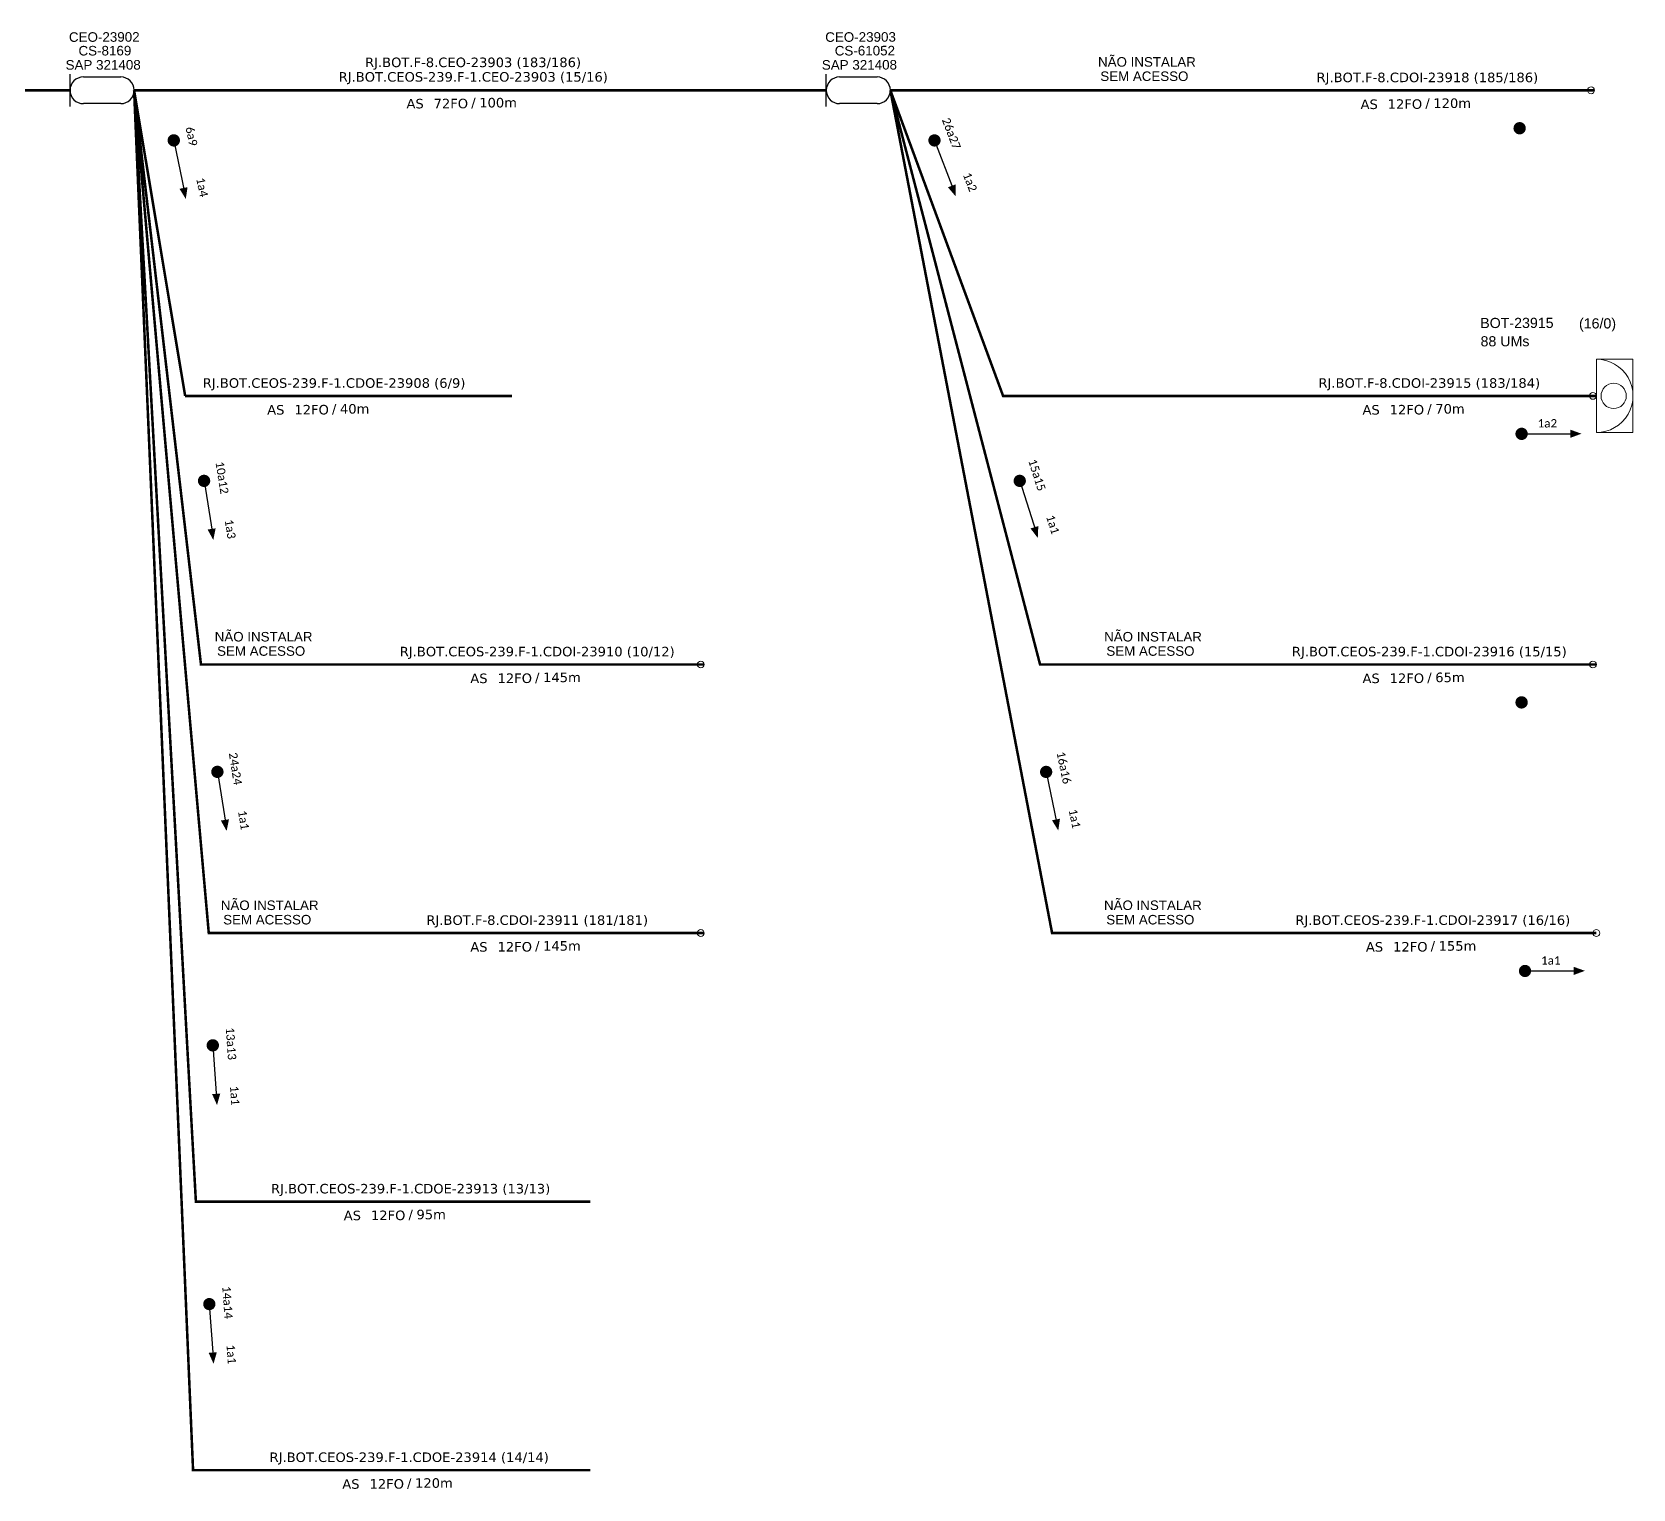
# Model space of a CAD drawing. Header units: metres. Extents: x 0 to 841, y 0 to 594.
# Drawn here: x 269.3 to 417, y 179.7 to 314.2 of the extents above; entities that cross this region are included whole.
import ezdxf
from ezdxf.enums import TextEntityAlignment as Align

# ---------------------------------------------------------------- set-up
doc = ezdxf.new("R2010")
doc.units = ezdxf.units.M
for name, color, linetype, lineweight in [("20.0-LEGENDA DOS CDO'S", 1, 'Continuous', 0), ('20.2-CDO_POSTE', 1, 'Continuous', 5), ('40.1-ETIQUETAS', 1, 'Continuous', 20)]:
    doc.layers.add(name, color=color, linetype=linetype, lineweight=lineweight)
for name, color, linetype in [('20.4-CEOS', 1, 'Continuous'), ('CAP a instalar', 1, 'Continuous'), ('SETA', 7, 'Continuous')]:
    doc.layers.add(name, color=color, linetype=linetype)
doc.styles.add('ARIAL', font='arial.ttf')
doc.styles.add('siredit', font='verdana.ttf')
doc.styles.get("Standard").update_dxf_attribs({"font": 'arial.ttf'})
doc.linetypes.add('FENCELINE1', pattern='A,0.25,-0.1,[133,ltypeshp.shx,S=0.1,R=0,X=-0.1,Y=0],-0.1,1', length=1.45)

# ---------------------------------------------------------------- blocks, each defined once
blk = doc.blocks.new('CDOE-TEXTO PADRÃO')
at = {"layer": "20.0-LEGENDA DOS CDO'S", "color": 0, "style": 'ARIAL'}
for tag, p in [('CDO_N', (0.49, 7.39)), ('CORDOALHA', (0.5, 4.33)), ('SAP', (0.51, 1.67)), ('SPLITER_1', (0.59, -0.91)), ('SPLITER_2', (0.6, -3.55)), ('(XX-XX_F)S', (0.54, -8.29)), ('(XX-XX_L)S', (0.55, -10.83)), ('UMS', (0.55, -13.15))]:
    blk.add_attdef(tag, p, '', height=1.7, rotation=0.118, dxfattribs=at)
blk.add_attdef('FIBRAS_UTILIZADAS', text='', height=1.7, rotation=0.118, dxfattribs=at).set_placement((19.77, 7.43), align=Align.CENTER)
blk = doc.blocks.new('ETIQUETA_RS5F')
at = {"layer": '40.1-ETIQUETAS', "color": 0, "style": 'siredit'}
blk.add_text('/', height=1.5, dxfattribs=at).set_placement((1.55, -1.95), align=Align.MIDDLE_RIGHT)
for tag, p in [('ETIQUETA_R_SECUNDARIA', (1.18, 2.1)), ('ETIQUETA_R_PRIMARIA', (1.18, 4.1)), ('F_ATIVAS/F_MORTAS', (1.11, -4.24))]:
    blk.add_attdef(tag, text='', height=1.5, dxfattribs=at).set_placement(p, align=Align.MIDDLE_CENTER)
for tag, p in [('TIPO_CABO', (-6.62, -2.12)), ('CAP_CABO', (0.37, -2.09))]:
    blk.add_attdef(tag, text='', height=1.5, dxfattribs=at).set_placement(p, align=Align.MIDDLE_RIGHT)
blk.add_attdef('METROS', text='', height=1.5, dxfattribs=at).set_placement((2.11, -1.95), align=Align.MIDDLE_LEFT)
for tag, p in [('FUSÃO_1', (0.82, -8.39)), ('FUSÃO_2', (0.82, -10.6)), ('FUSÃO_3', (0.82, -12.93)), ('FUSÃO_4', (0.82, -15.14)), ('FUSÃO_5', (0.82, -17.16))]:
    blk.add_attdef(tag, text='', height=1.5, dxfattribs=at).set_placement(p, align=Align.CENTER)

msp = doc.modelspace()

# ---------------------------------------------------------------- linework, layer by layer
at = {"const_width": 0.567, "elevation": 1.01}
for points in [[(406.23, 305.3, 1), (406.8, 305.3, 1)], [(406.41, 277.1, 1), (406.98, 277.1, 1)], [(406.41, 252.32, 1), (406.98, 252.32, 1)], [(406.73, 227.54, 1), (407.29, 227.54, 1)]]:
    msp.add_lwpolyline(points, format="xyb", close=True, dxfattribs=at)
at = {"const_width": 0.567}
for points in [[(282.29, 304.46, -1), (282.41, 303.9, -1)], [(352.43, 304.44, -1), (352.63, 303.91, -1)], [(285.1, 273.04, -1), (285.19, 272.48, -1)], [(360.31, 273.03, -1), (360.48, 272.49, -1)], [(286.33, 246.19, -1), (286.42, 245.63, -1)], [(362.77, 246.18, -1), (362.89, 245.63, -1)], [(285.93, 220.96, -1), (285.97, 220.39, -1)], [(285.61, 197.08, -1), (285.65, 196.52, -1)]]:
    msp.add_lwpolyline(points, format="xyb", close=True, dxfattribs=at)
at = {"layer": '20.4-CEOS', "color": 7}
for p, q in [((272.78, 307.31, 1.01), (272.78, 310.28, 1.01)), ((274.01, 310.03, 1.01), (277.46, 310.03, 1.01)), ((277.46, 307.57, 1.01), (274.01, 307.57, 1.01))]:
    msp.add_line(p, q, dxfattribs=at)
at = {"layer": '20.4-CEOS', "color": 5}
for p, q in [((342.55, 307.31, 1.01), (342.55, 310.28, 1.01)), ((343.78, 310.03, 1.01), (347.23, 310.03, 1.01)), ((347.23, 307.57, 1.01), (343.78, 307.57, 1.01))]:
    msp.add_line(p, q, dxfattribs=at)
at = {"layer": '20.4-CEOS', "color": 7}
for centre, start, end in [((274.01, 308.8, 1.01), 90, 270), ((277.46, 308.8, 1.01), 270, 90)]:
    msp.add_arc(centre, 1.23, start, end, dxfattribs=at)
at = {"layer": '20.4-CEOS', "color": 5}
for centre, start, end in [((343.78, 308.8, 1.01), 90, 270), ((347.23, 308.8, 1.01), 270, 90)]:
    msp.add_arc(centre, 1.23, start, end, dxfattribs=at)
at = {"layer": '40.1-ETIQUETAS', "color": 1}
msp.add_line((413.59, 277.23, 1.01), (413.59, 283.98, 1.01), dxfattribs=at)
at = {"layer": '40.1-ETIQUETAS', "color": 1, "elevation": 1.01}
msp.add_lwpolyline([(413.59, 283.98), (416.97, 283.98), (416.97, 277.21), (413.59, 277.21)], close=True, dxfattribs=at)
at = {"layer": '40.1-ETIQUETAS', "color": 8}
for centre in [(413.1, 308.8, 1.01), (330.97, 255.82, 1.01), (413.28, 255.82, 1.01), (330.97, 231.04, 1.01), (413.59, 231.04, 1.01)]:
    msp.add_ellipse(centre, major_axis=(-0.221, 0.221), ratio=1, start_param=2.356194490191767, end_param=8.639379797371353, dxfattribs=at)
at = {"layer": '40.1-ETIQUETAS', "color": 1}
for centre, major_axis, start_param, end_param in [((413.59, 280.6, 1.01), (-2.39, 2.39), 2.356194, 5.497787), ((413.28, 280.6, 1.01), (-0.221, 0.221), 2.356194490191767, 8.639379797371353), ((415.19, 280.6, 1.01), (0.823, 0.823), 3.926991, 10.210176)]:
    msp.add_ellipse(centre, major_axis=major_axis, ratio=1, start_param=start_param, end_param=end_param, dxfattribs=at)
at = {"layer": 'CAP a instalar', "color": 7, "linetype": 'FENCELINE1', "ltscale": 7, "const_width": 0.235, "elevation": 1.01}
for points in [[(214.74, 308.8), (272.78, 308.8)], [(278.69, 308.8), (342.55, 308.8)], [(278.69, 308.8), (283.4, 280.6)], [(278.69, 308.8), (284.39, 206.26), (320.77, 206.26)], [(278.69, 308.8), (284.13, 181.48), (320.77, 181.48)], [(313.55, 280.6), (283.4, 280.6)]]:
    msp.add_lwpolyline(points, dxfattribs=at)
at = {"layer": 'CAP a instalar', "color": 8, "linetype": 'FENCELINE1', "ltscale": 7, "const_width": 0.235, "elevation": 1.01}
for points in [[(278.69, 308.8), (284.86, 255.82), (331.29, 255.82)], [(278.69, 308.8), (285.58, 231.04), (331.29, 231.04)], [(348.46, 308.8), (362.27, 255.82), (413.59, 255.82)], [(348.46, 308.8), (363.38, 231.04), (413.59, 231.04)], [(348.46, 308.8), (413.41, 308.8)]]:
    msp.add_lwpolyline(points, dxfattribs=at)
at = {"layer": 'CAP a instalar', "color": 1, "linetype": 'FENCELINE1', "ltscale": 7, "const_width": 0.235, "elevation": 1.01}
msp.add_lwpolyline([(348.46, 308.8), (358.86, 280.6), (413.59, 280.6)], dxfattribs=at)
at = {"layer": 'SETA'}
for points in [[(282.35, 304.18), (283.34, 299.4)], [(352.53, 304.18), (354.27, 299.62)], [(285.15, 272.76), (285.91, 267.94)], [(360.4, 272.76), (361.87, 268.11)], [(286.38, 245.91), (287.14, 241.09)], [(362.83, 245.91), (363.83, 241.13)], [(285.95, 220.68), (286.3, 215.81)], [(285.63, 196.8), (285.98, 191.93)]]:
    msp.add_lwpolyline(points, dxfattribs=at)
at = {"layer": 'SETA', "elevation": 1.01}
for points in [[(406.7, 277.1), (411.58, 277.1)], [(407.01, 227.54), (411.89, 227.54)]]:
    msp.add_lwpolyline(points, dxfattribs=at)
at = {"layer": 'SETA'}
for points in [[(282.88, 299.71), (283.46, 298.77), (283.62, 299.86)], [(353.77, 299.85), (354.49, 299.01), (354.48, 300.12)], [(411.18, 277.49, 1.01), (412.22, 277.11, 1.01), (411.18, 276.73, 1.01)], [(285.47, 268.27), (286, 267.3), (286.21, 268.38)], [(361.39, 268.37), (362.06, 267.49), (362.11, 268.59)], [(286.69, 241.42), (287.23, 240.45), (287.44, 241.53)], [(363.37, 241.44), (363.95, 240.5), (364.11, 241.59)], [(411.5, 227.92, 1.01), (412.54, 227.55, 1.01), (411.5, 227.17, 1.01)], [(285.89, 216.17), (286.34, 215.16), (286.64, 216.23)], [(285.57, 192.3), (286.02, 191.29), (286.32, 192.35)]]:
    msp.add_solid(points, dxfattribs=at)

# ---------------------------------------------------------------- block references
at = {"layer": '20.2-CDO_POSTE', "color": 7}
ref = msp.add_blockref('CDOE-TEXTO PADRÃO', (272.63, 309.75, 1.01), dxfattribs=dict(at, xscale=0.5202946219040052, yscale=0.5202946219040052, zscale=0.5202946219040052))
ref.add_attrib('CDO_N', 'CEO-23902', (272.68, 313.27, 1.01), dxfattribs={"layer": "20.0-LEGENDA DOS CDO'S", "color": 0, "height": 0.884, "rotation": 0.118, "style": 'ARIAL'})
ref.add_attrib('CORDOALHA', 'CS-8169', (273.56, 312.01, 1.01), dxfattribs={"layer": "20.0-LEGENDA DOS CDO'S", "color": 0, "height": 0.884, "rotation": 0.118, "style": 'ARIAL'})
ref.add_attrib('SAP', 'SAP 321408', (272.37, 310.7, 1.01), dxfattribs={"layer": "20.0-LEGENDA DOS CDO'S", "color": 0, "height": 0.884, "rotation": 0.118, "style": 'ARIAL'})
at = {"layer": '20.2-CDO_POSTE', "color": 5}
ref = msp.add_blockref('CDOE-TEXTO PADRÃO', (342.39, 309.75, 1.01), dxfattribs=dict(at, xscale=0.5202946219040052, yscale=0.5202946219040052, zscale=0.5202946219040052))
ref.add_attrib('CDO_N', 'CEO-23903', (342.45, 313.27, 1.01), dxfattribs={"layer": "20.0-LEGENDA DOS CDO'S", "color": 0, "height": 0.884, "rotation": 0.118, "style": 'ARIAL'})
ref.add_attrib('CORDOALHA', 'CS-61052', (343.33, 312.01, 1.01), dxfattribs={"layer": "20.0-LEGENDA DOS CDO'S", "color": 0, "height": 0.884, "rotation": 0.118, "style": 'ARIAL'})
ref.add_attrib('SAP', 'SAP 321408', (342.14, 310.7, 1.01), dxfattribs={"layer": "20.0-LEGENDA DOS CDO'S", "color": 0, "height": 0.884, "rotation": 0.118, "style": 'ARIAL'})
at = {"layer": '40.1-ETIQUETAS', "color": 7}
ref = msp.add_blockref('ETIQUETA_RS5F', (309.29, 308.81, 1.01), dxfattribs=dict(at, xscale=0.5866428320076092, yscale=0.5866428320076092, zscale=0.5866428320076092))
ref.add_attrib('ETIQUETA_R_PRIMARIA', 'RJ.BOT.F-8.CEO-23903 (183/186)', dxfattribs={"color": 0, "height": 0.88, "style": 'siredit'}).set_placement((309.96, 311.38, 1.01), align=Align.MIDDLE_CENTER)
ref.add_attrib('ETIQUETA_R_SECUNDARIA', 'RJ.BOT.CEOS-239.F-1.CEO-23903 (15/16)', dxfattribs={"color": 0, "height": 0.88, "style": 'siredit'}).set_placement((309.98, 310.04, 1.01), align=Align.MIDDLE_CENTER)
ref.add_attrib('TIPO_CABO', 'AS', dxfattribs={"color": 0, "height": 0.88, "style": 'siredit'}).set_placement((305.41, 307.57, 1.01), align=Align.MIDDLE_RIGHT)
ref.add_attrib('CAP_CABO', '72FO', dxfattribs={"color": 0, "height": 0.88, "style": 'siredit'}).set_placement((309.5, 307.58, 1.01), align=Align.MIDDLE_RIGHT)
ref.add_attrib('METROS', '100m', dxfattribs={"color": 0, "height": 0.88, "style": 'siredit'}).set_placement((310.53, 307.66, 1.01), align=Align.MIDDLE_LEFT)
at = {"layer": '40.1-ETIQUETAS', "color": 8}
ref = msp.add_blockref('ETIQUETA_RS5F', (397.31, 308.76, 1.01), dxfattribs=dict(at, xscale=0.5866428320076092, yscale=0.5866428320076092, zscale=0.5866428320076092))
ref.add_attrib('ETIQUETA_R_SECUNDARIA', 'RJ.BOT.F-8.CDOI-23918 (185/186)', dxfattribs={"color": 0, "height": 0.88, "style": 'siredit'}).set_placement((398, 309.99, 1.01), align=Align.MIDDLE_CENTER)
ref.add_attrib('TIPO_CABO', 'AS', dxfattribs={"color": 0, "height": 0.88, "style": 'siredit'}).set_placement((393.43, 307.51, 1.01), align=Align.MIDDLE_RIGHT)
ref.add_attrib('CAP_CABO', '12FO', dxfattribs={"color": 0, "height": 0.88, "style": 'siredit'}).set_placement((397.52, 307.53, 1.01), align=Align.MIDDLE_RIGHT)
ref.add_attrib('METROS', '120m', dxfattribs={"color": 0, "height": 0.88, "style": 'siredit'}).set_placement((398.55, 307.61, 1.01), align=Align.MIDDLE_LEFT)
at = {"layer": '40.1-ETIQUETAS', "color": 1}
ref = msp.add_blockref('CDOE-TEXTO PADRÃO', (406.9, 280.58, 1.01), dxfattribs=dict(at, xscale=0.5514779345479064, yscale=0.5514779345479064, zscale=0.5514779345479064))
ref.add_attrib('CDO_N', 'BOT-23915', (402.88, 286.86, 1.01), dxfattribs={"layer": "20.0-LEGENDA DOS CDO'S", "color": 0, "height": 0.937, "rotation": 0.118, "style": 'ARIAL'})
ref.add_attrib('CORDOALHA', '88 UMs', (402.91, 285.17, 1.01), dxfattribs={"layer": "20.0-LEGENDA DOS CDO'S", "color": 0, "height": 0.937, "rotation": 0.118, "style": 'ARIAL'})
ref.add_attrib('FIBRAS_UTILIZADAS', '           (16/0)', dxfattribs={"layer": "20.0-LEGENDA DOS CDO'S", "color": 0, "height": 0.9374, "rotation": 0.118, "style": 'ARIAL'}).set_placement((411.7, 286.82, 1.01), align=Align.CENTER)
at = {"layer": '40.1-ETIQUETAS', "color": 7}
ref = msp.add_blockref('ETIQUETA_RS5F', (296.44, 280.56, 1.01), dxfattribs=dict(at, xscale=0.5866428320076092, yscale=0.5866428320076092, zscale=0.5866428320076092))
ref.add_attrib('ETIQUETA_R_SECUNDARIA', 'RJ.BOT.CEOS-239.F-1.CDOE-23908 (6/9)', dxfattribs={"color": 0, "height": 0.88, "style": 'siredit'}).set_placement((297.14, 281.79, 1.01), align=Align.MIDDLE_CENTER)
ref.add_attrib('TIPO_CABO', 'AS', dxfattribs={"color": 0, "height": 0.88, "style": 'siredit'}).set_placement((292.56, 279.32, 1.01), align=Align.MIDDLE_RIGHT)
ref.add_attrib('CAP_CABO', '12FO', dxfattribs={"color": 0, "height": 0.88, "style": 'siredit'}).set_placement((296.66, 279.33, 1.01), align=Align.MIDDLE_RIGHT)
ref.add_attrib('METROS', '40m', dxfattribs={"color": 0, "height": 0.88, "style": 'siredit'}).set_placement((297.68, 279.41, 1.01), align=Align.MIDDLE_LEFT)
at = {"layer": '40.1-ETIQUETAS', "color": 1}
ref = msp.add_blockref('ETIQUETA_RS5F', (397.49, 280.56, 1.01), dxfattribs=dict(at, xscale=0.5866428320076092, yscale=0.5866428320076092, zscale=0.5866428320076092))
ref.add_attrib('ETIQUETA_R_SECUNDARIA', 'RJ.BOT.F-8.CDOI-23915 (183/184)', dxfattribs={"color": 0, "height": 0.88, "style": 'siredit'}).set_placement((398.18, 281.79, 1.01), align=Align.MIDDLE_CENTER)
ref.add_attrib('TIPO_CABO', 'AS', dxfattribs={"color": 0, "height": 0.88, "style": 'siredit'}).set_placement((393.61, 279.32, 1.01), align=Align.MIDDLE_RIGHT)
ref.add_attrib('CAP_CABO', '12FO', dxfattribs={"color": 0, "height": 0.88, "style": 'siredit'}).set_placement((397.7, 279.33, 1.01), align=Align.MIDDLE_RIGHT)
ref.add_attrib('METROS', '70m', dxfattribs={"color": 0, "height": 0.88, "style": 'siredit'}).set_placement((398.73, 279.41, 1.01), align=Align.MIDDLE_LEFT)
at = {"layer": '40.1-ETIQUETAS', "color": 8}
ref = msp.add_blockref('ETIQUETA_RS5F', (315.18, 255.78, 1.01), dxfattribs=dict(at, xscale=0.5866428320076092, yscale=0.5866428320076092, zscale=0.5866428320076092))
ref.add_attrib('ETIQUETA_R_SECUNDARIA', 'RJ.BOT.CEOS-239.F-1.CDOI-23910 (10/12)', dxfattribs={"color": 0, "height": 0.88, "style": 'siredit'}).set_placement((315.88, 257.01, 1.01), align=Align.MIDDLE_CENTER)
ref.add_attrib('TIPO_CABO', 'AS', dxfattribs={"color": 0, "height": 0.88, "style": 'siredit'}).set_placement((311.3, 254.54, 1.01), align=Align.MIDDLE_RIGHT)
ref.add_attrib('CAP_CABO', '12FO', dxfattribs={"color": 0, "height": 0.88, "style": 'siredit'}).set_placement((315.4, 254.55, 1.01), align=Align.MIDDLE_RIGHT)
ref.add_attrib('METROS', '145m', dxfattribs={"color": 0, "height": 0.88, "style": 'siredit'}).set_placement((316.42, 254.63, 1.01), align=Align.MIDDLE_LEFT)
ref = msp.add_blockref('ETIQUETA_RS5F', (397.49, 255.78, 1.01), dxfattribs=dict(at, xscale=0.5866428320076092, yscale=0.5866428320076092, zscale=0.5866428320076092))
ref.add_attrib('ETIQUETA_R_SECUNDARIA', 'RJ.BOT.CEOS-239.F-1.CDOI-23916 (15/15)', dxfattribs={"color": 0, "height": 0.88, "style": 'siredit'}).set_placement((398.18, 257.01, 1.01), align=Align.MIDDLE_CENTER)
ref.add_attrib('TIPO_CABO', 'AS', dxfattribs={"color": 0, "height": 0.88, "style": 'siredit'}).set_placement((393.61, 254.54, 1.01), align=Align.MIDDLE_RIGHT)
ref.add_attrib('CAP_CABO', '12FO', dxfattribs={"color": 0, "height": 0.88, "style": 'siredit'}).set_placement((397.7, 254.55, 1.01), align=Align.MIDDLE_RIGHT)
ref.add_attrib('METROS', '65m', dxfattribs={"color": 0, "height": 0.88, "style": 'siredit'}).set_placement((398.73, 254.63, 1.01), align=Align.MIDDLE_LEFT)
ref = msp.add_blockref('ETIQUETA_RS5F', (315.18, 231, 1.01), dxfattribs=dict(at, xscale=0.5866428320076092, yscale=0.5866428320076092, zscale=0.5866428320076092))
ref.add_attrib('ETIQUETA_R_SECUNDARIA', 'RJ.BOT.F-8.CDOI-23911 (181/181)', dxfattribs={"color": 0, "height": 0.88, "style": 'siredit'}).set_placement((315.88, 232.23, 1.01), align=Align.MIDDLE_CENTER)
ref.add_attrib('TIPO_CABO', 'AS', dxfattribs={"color": 0, "height": 0.88, "style": 'siredit'}).set_placement((311.3, 229.76, 1.01), align=Align.MIDDLE_RIGHT)
ref.add_attrib('CAP_CABO', '12FO', dxfattribs={"color": 0, "height": 0.88, "style": 'siredit'}).set_placement((315.4, 229.77, 1.01), align=Align.MIDDLE_RIGHT)
ref.add_attrib('METROS', '145m', dxfattribs={"color": 0, "height": 0.88, "style": 'siredit'}).set_placement((316.42, 229.85, 1.01), align=Align.MIDDLE_LEFT)
ref = msp.add_blockref('ETIQUETA_RS5F', (397.8, 231, 1.01), dxfattribs=dict(at, xscale=0.5866428320076092, yscale=0.5866428320076092, zscale=0.5866428320076092))
ref.add_attrib('ETIQUETA_R_SECUNDARIA', 'RJ.BOT.CEOS-239.F-1.CDOI-23917 (16/16)', dxfattribs={"color": 0, "height": 0.88, "style": 'siredit'}).set_placement((398.5, 232.23, 1.01), align=Align.MIDDLE_CENTER)
ref.add_attrib('TIPO_CABO', 'AS', dxfattribs={"color": 0, "height": 0.88, "style": 'siredit'}).set_placement((393.92, 229.76, 1.01), align=Align.MIDDLE_RIGHT)
ref.add_attrib('CAP_CABO', '12FO', dxfattribs={"color": 0, "height": 0.88, "style": 'siredit'}).set_placement((398.02, 229.77, 1.01), align=Align.MIDDLE_RIGHT)
ref.add_attrib('METROS', '155m', dxfattribs={"color": 0, "height": 0.88, "style": 'siredit'}).set_placement((399.04, 229.85, 1.01), align=Align.MIDDLE_LEFT)
at = {"layer": '40.1-ETIQUETAS', "color": 7}
ref = msp.add_blockref('ETIQUETA_RS5F', (303.5, 206.22, 1.01), dxfattribs=dict(at, xscale=0.5866428320076092, yscale=0.5866428320076092, zscale=0.5866428320076092))
ref.add_attrib('ETIQUETA_R_SECUNDARIA', 'RJ.BOT.CEOS-239.F-1.CDOE-23913 (13/13)', dxfattribs={"color": 0, "height": 0.88, "style": 'siredit'}).set_placement((304.2, 207.45, 1.01), align=Align.MIDDLE_CENTER)
ref.add_attrib('TIPO_CABO', 'AS', dxfattribs={"color": 0, "height": 0.88, "style": 'siredit'}).set_placement((299.62, 204.98, 1.01), align=Align.MIDDLE_RIGHT)
ref.add_attrib('CAP_CABO', '12FO', dxfattribs={"color": 0, "height": 0.88, "style": 'siredit'}).set_placement((303.72, 204.99, 1.01), align=Align.MIDDLE_RIGHT)
ref.add_attrib('METROS', '95m', dxfattribs={"color": 0, "height": 0.88, "style": 'siredit'}).set_placement((304.74, 205.07, 1.01), align=Align.MIDDLE_LEFT)
ref = msp.add_blockref('ETIQUETA_RS5F', (303.37, 181.44, 1.01), dxfattribs=dict(at, xscale=0.5866428320076092, yscale=0.5866428320076092, zscale=0.5866428320076092))
ref.add_attrib('ETIQUETA_R_SECUNDARIA', 'RJ.BOT.CEOS-239.F-1.CDOE-23914 (14/14)', dxfattribs={"color": 0, "height": 0.88, "style": 'siredit'}).set_placement((304.07, 182.67, 1.01), align=Align.MIDDLE_CENTER)
ref.add_attrib('TIPO_CABO', 'AS', dxfattribs={"color": 0, "height": 0.88, "style": 'siredit'}).set_placement((299.49, 180.2, 1.01), align=Align.MIDDLE_RIGHT)
ref.add_attrib('CAP_CABO', '12FO', dxfattribs={"color": 0, "height": 0.88, "style": 'siredit'}).set_placement((303.59, 180.21, 1.01), align=Align.MIDDLE_RIGHT)
ref.add_attrib('METROS', '120m', dxfattribs={"color": 0, "height": 0.88, "style": 'siredit'}).set_placement((304.61, 180.29, 1.01), align=Align.MIDDLE_LEFT)

# ---------------------------------------------------------------- texts
at = {"color": 8, "linetype": 'Continuous', "style": 'ARIAL'}
for s, height, p in [('NÃO INSTALAR', 0.8802, (367.62, 310.98)), ('SEM ACESSO', 0.88, (367.83, 309.66)), ('NÃO INSTALAR', 0.8802, (286.13, 257.94)), ('NÃO INSTALAR', 0.8802, (368.18, 257.94)), ('SEM ACESSO', 0.88, (286.35, 256.62)), ('SEM ACESSO', 0.88, (368.39, 256.62)), ('NÃO INSTALAR', 0.8802, (286.69, 233.16)), ('NÃO INSTALAR', 0.8802, (368.17, 233.16)), ('SEM ACESSO', 0.88, (286.91, 231.83)), ('SEM ACESSO', 0.88, (368.38, 231.83))]:
    msp.add_text(s, height=height, dxfattribs=at).set_placement(p)
at = {"char_height": 0.7716, "width": 14.3877, "attachment_point": 5}
for s, insert, rotation in [('\\C7;\\fCalibri|b0|i0|c0|p34;26a27', (354.09, 304.81), 290.9394), ('\\C7;\\fCalibri|b0|i0|c0|p34;6a9', (283.99, 304.55), 281.7286), ('\\C7;\\fCalibri|b0|i0|c0|p34;1a4', (284.97, 299.85), 281.7286), ('\\C7;\\fCalibri|b0|i0|c0|p34;1a2', (355.81, 300.33), 290.9394), ('\\C7;\\fCalibri|b0|i0|c0|p34;10a12', (286.81, 273.05), 278.9747), ('\\C7;\\fCalibri|b0|i0|c0|p34;15a15', (361.99, 273.3), 287.6519), ('\\C7;\\fCalibri|b0|i0|c0|p34;1a3', (287.56, 268.31), 278.9747), ('\\C7;\\fCalibri|b0|i0|c0|p34;1a1', (363.45, 268.73), 287.6519), ('\\C7;\\fCalibri|b0|i0|c0|p34;24a24', (288.04, 246.2), 278.9747), ('\\C7;\\fCalibri|b0|i0|c0|p34;16a16', (364.47, 246.29), 281.8226), ('\\C7;\\fCalibri|b0|i0|c0|p34;1a1', (288.79, 241.46), 278.9747), ('\\C7;\\fCalibri|b0|i0|c0|p34;1a1', (365.46, 241.59), 281.8226), ('\\C7;\\fCalibri|b0|i0|c0|p34;13a13', (287.63, 220.83), 274.0988), ('\\C7;\\fCalibri|b0|i0|c0|p34;1a1', (287.98, 216.04), 274.0988), ('\\C7;\\fCalibri|b0|i0|c0|p34;14a14', (287.31, 196.95), 274.0988), ('\\C7;\\fCalibri|b0|i0|c0|p34;1a1', (287.66, 192.17), 274.0988)]:
    msp.add_mtext(s, dxfattribs=dict(at, insert=insert, rotation=rotation))
for s, insert in [('\\C7;\\fCalibri|b0|i0|c0|p34;1a2', (409.07, 278.07, 1.01)), ('\\C7;\\fCalibri|b0|i0|c0|p34;1a1', (409.39, 228.51, 1.01))]:
    msp.add_mtext(s, dxfattribs=dict(at, insert=insert))

doc.saveas('drawing.dxf')
